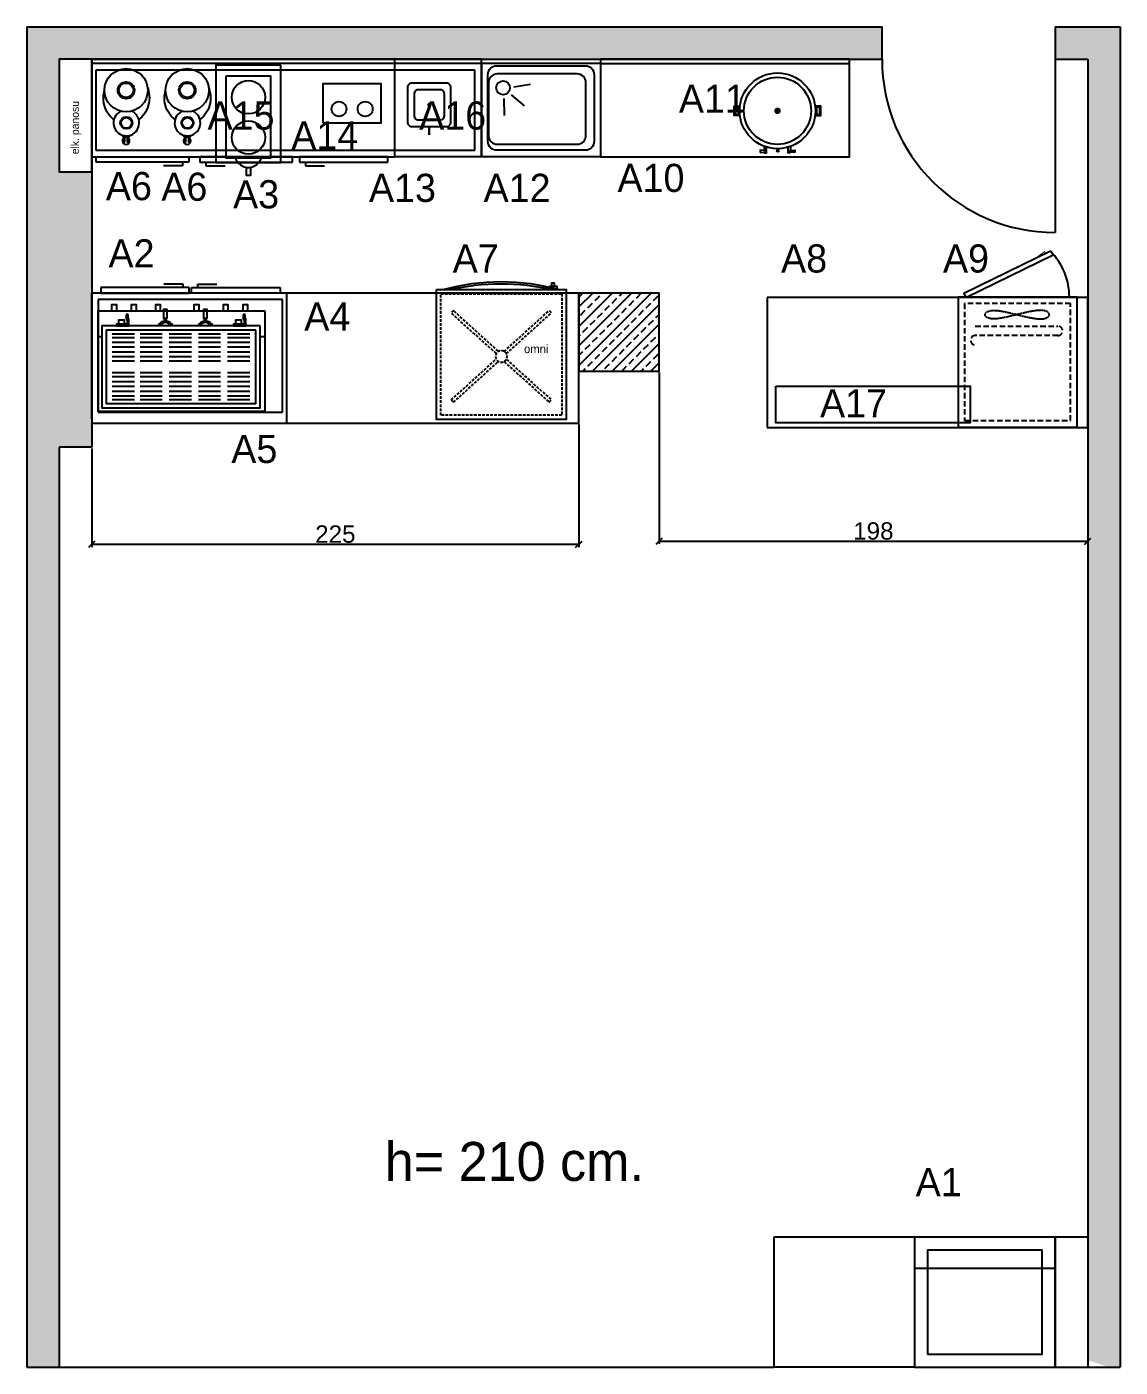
# Model space of a CAD drawing. Header units: millimetres. Extents: x 77277 to 95019, y -59792 to -54320.
# Drawn here: x 81181 to 81686, y -55650 to -55031 of the extents above; entities that cross this region are included whole.
import ezdxf

# ---------------------------------------------------------------- set-up
doc = ezdxf.new("R2010")
doc.units = ezdxf.units.MM
doc.header["$LTSCALE"] = 5
doc.linetypes.add('DASHED', pattern=[0.75, 0.5, -0.25])
for name, color, linetype in [('0D', 1, 'Continuous'), ('0T', 7, 'Continuous'), ('AK', 7, 'Continuous'), ('Kıtc-002 Çizgi', 7, 'Continuous'), ('S2000-002 Çizgi', 7, 'Continuous')]:
    doc.layers.add(name, color=color, linetype=linetype)
doc.styles.get("Standard").update_dxf_attribs({"font": 'arial.ttf'})
doc.styles.add('TAKSİM', font='GOTHIC.TTF', dxfattribs={"height": 20})
doc.dimstyles.new('OLCU50', dxfattribs={"dimtxt": 8, "dimasz": 3, "dimexe": 1.25, "dimexo": 0.625, "dimtad": 1, "dimdec": 0, "dimtxsty": 'Standard', "dimblk": 'OBLIQUE', "dimcen": 2.5, "dimclrd": 256, "dimclre": 251, "dimclrt": 25, "dimadec": 0, "dimazin": 0, "dimtfac": 1, "dimtdec": 0, "dimtmove": 0, "dimatfit": 3, "dimldrblk": 'OBLIQUE', "dimfxl": 1, "dimarcsym": 0})
pattern_1 = [(45, (1784.7106, 0), (-4.49012806, 4.49012806), []), (45, (1789.201, 0), (-4.49012806, 4.49012806), [3.175, -1.5875])]

# ---------------------------------------------------------------- blocks, each defined once
blk = doc.blocks.new('espresso_2grup')
at = {"layer": '0D'}
for p, q in [((-21.31, 15.51), (-31.57, 15.51)), ((-31.57, 14.03), (-21.31, 14.03)), ((-7.83, 15.51), (-18.09, 15.51)), ((-18.09, 14.03), (-7.83, 14.03)), ((5.64, 15.51), (-4.62, 15.51)), ((-4.62, 14.03), (5.64, 14.03)), ((19.12, 15.51), (8.86, 15.51)), ((8.86, 14.03), (19.12, 14.03)), ((31.99, 15.51), (21.74, 15.51)), ((21.74, 14.03), (31.99, 14.03)), ((-31.57, 11.81), (-21.31, 11.81)), ((-31.57, 9.58), (-21.31, 9.58)), ((-31.57, 7.36), (-21.31, 7.36)), ((-18.09, 11.81), (-7.83, 11.81)), ((-18.09, 9.58), (-7.83, 9.58)), ((-18.09, 7.36), (-7.83, 7.36)), ((-4.62, 11.81), (5.64, 11.81)), ((-4.62, 9.58), (5.64, 9.58)), ((-4.62, 7.36), (5.64, 7.36)), ((8.86, 11.81), (19.12, 11.81)), ((8.86, 9.58), (19.12, 9.58)), ((8.86, 7.36), (19.12, 7.36)), ((21.74, 11.81), (31.99, 11.81)), ((21.74, 9.58), (31.99, 9.58)), ((21.74, 7.36), (31.99, 7.36)), ((-31.57, 5.14), (-21.31, 5.14)), ((-31.57, 3.29), (-21.31, 3.29)), ((-18.09, 5.14), (-7.83, 5.14)), ((-18.09, 3.29), (-7.83, 3.29)), ((-4.62, 5.14), (5.64, 5.14)), ((-4.62, 3.29), (5.64, 3.29)), ((8.86, 5.14), (19.12, 5.14)), ((8.86, 3.29), (19.12, 3.29)), ((21.74, 5.14), (31.99, 5.14)), ((21.74, 3.29), (31.99, 3.29)), ((-21.31, -2.39), (-31.57, -2.39)), ((-31.57, -4.12), (-21.31, -4.12)), ((-7.83, -2.39), (-18.09, -2.39)), ((-18.09, -4.12), (-7.83, -4.12)), ((5.64, -2.39), (-4.62, -2.39)), ((-4.62, -4.12), (5.64, -4.12)), ((19.12, -2.39), (8.86, -2.39)), ((8.86, -4.12), (19.12, -4.12)), ((31.99, -2.39), (21.74, -2.39)), ((21.74, -4.12), (31.99, -4.12)), ((-31.57, -6.35), (-21.31, -6.35)), ((-31.57, -8.57), (-21.31, -8.57)), ((-31.57, -10.79), (-21.31, -10.79)), ((-18.09, -6.35), (-7.83, -6.35)), ((-18.09, -8.57), (-7.83, -8.57)), ((-18.09, -10.79), (-7.83, -10.79)), ((-4.62, -6.35), (5.64, -6.35)), ((-4.62, -8.57), (5.64, -8.57)), ((-4.62, -10.79), (5.64, -10.79)), ((8.86, -6.35), (19.12, -6.35)), ((8.86, -8.57), (19.12, -8.57)), ((8.86, -10.79), (19.12, -10.79)), ((21.74, -6.35), (31.99, -6.35)), ((21.74, -8.57), (31.99, -8.57)), ((21.74, -10.79), (31.99, -10.79)), ((-31.57, -13.02), (-21.31, -13.02)), ((-31.57, -14.62), (-21.31, -14.62)), ((-18.09, -13.02), (-7.83, -13.02)), ((-18.09, -14.62), (-7.83, -14.62)), ((-4.62, -13.02), (5.64, -13.02)), ((-4.62, -14.62), (5.64, -14.62)), ((8.86, -13.02), (19.12, -13.02)), ((8.86, -14.62), (19.12, -14.62)), ((21.74, -13.02), (31.99, -13.02)), ((21.74, -14.62), (31.99, -14.62))]:
    blk.add_line(p, q, dxfattribs=at)
for centre in [(-11.08, -17.01), (7.37, -17.01)]:
    blk.add_arc(centre, 2.96, 212.08166, 327.91834, dxfattribs=at)
at = {"layer": '0T'}
for p, q in [((-38.48, -13.34), (-36.4, -13.34)), ((-29.78, -18.46), (-29.78, -21.59)), ((-28.92, -18.46), (-29.78, -18.46)), ((-28.92, -21.22), (-28.92, -18.46)), ((24.25, -18.46), (24.25, -21.59)), ((25.11, -18.46), (24.25, -18.46)), ((25.11, -21.22), (25.11, -18.46)), ((36.69, -13.34), (38.52, -13.34)), ((-29.41, -21.99), (-29.41, -23.77)), ((-29.41, -23.77), (-28.55, -23.77)), ((-28.55, -23.77), (-28.55, -21.62)), ((24.62, -21.99), (24.62, -23.77)), ((24.62, -23.77), (25.48, -23.77)), ((25.48, -23.77), (25.48, -21.62))]:
    blk.add_line(p, q, dxfattribs=at)
for points in [[(-38.48, -25.48), (-38.48, 21.02), (38.52, 21.02), (38.52, -25.48)], [(-36.4, -18.48), (36.69, -18.48), (36.69, 19.33), (-36.4, 19.33)], [(-34.4, -16.48), (34.69, -16.48), (34.69, 17.33), (-34.4, 17.33)], [(-28.79, -18.46), (-28.79, -19.32), (-24.1, -19.32), (-24.1, -18.46)], [(25.24, -18.46), (25.24, -19.32), (29.93, -19.32), (29.93, -18.46)], [(-27.81, -19.32), (-27.81, -21.05), (-24.96, -21.05), (-24.96, -19.32)], [(-11.82, -21.83), (-11.82, -26.03), (-10.22, -26.03), (-10.22, -21.83)], [(-11.45, -20.59), (-11.45, -21.83), (-10.59, -21.83), (-10.59, -20.59)], [(6.63, -21.83), (6.63, -26.03), (8.24, -26.03), (8.24, -21.83)], [(7, -20.59), (7, -21.83), (7.87, -21.83), (7.87, -20.59)], [(26.23, -19.32), (26.23, -21.05), (29.07, -21.05), (29.07, -19.32)], [(-30.65, -25.48), (-30.65, -28.13), (-28.3, -28.13), (-28.3, -25.48)], [(-21.57, -25.48), (-21.57, -28.13), (-19.22, -28.13), (-19.22, -25.48)], [(-8.12, -25.48), (-8.12, -28.13), (-5.77, -28.13), (-5.77, -25.48)], [(9.7, -25.48), (9.7, -28.13), (12.05, -28.13), (12.05, -25.48)], [(20.81, -25.48), (20.81, -28.13), (23.16, -28.13), (23.16, -25.48)], [(29.89, -25.48), (29.89, -28.13), (32.24, -28.13), (32.24, -25.48)]]:
    blk.add_lwpolyline(points, close=True, dxfattribs=at)
for centre, radius, start, end in [((-29.58, -21.59), 0.2, 180, 265.80553), ((-29.61, -21.99), 0.2, 0, 85.80553), ((-11.08, -17.01), 3.7, 205.14444, 334.85556), ((7.37, -17.01), 3.7, 205.14444, 334.85556), ((24.45, -21.59), 0.2, 180, 265.80553), ((24.42, -21.99), 0.2, 0, 85.80553), ((25.31, -21.22), 0.2, 180, 265.80584), ((25.28, -21.62), 0.2, 0, 85.80584)]:
    blk.add_arc(centre, radius, start, end, dxfattribs=at)
at = {"layer": 'AK'}
for centre, start, end in [((-28.72, -21.22), 180, 265.80584), ((-28.75, -21.62), 0, 85.80584)]:
    blk.add_arc(centre, 0.2, start, end, dxfattribs=at)
blk = doc.blocks.new('degirmen')
at = {"layer": '0D'}
for points in [[(1.28, -14.33), (1.28, -14.89), (-1.47, -14.89), (-1.47, -14.25)], [(-0.81, -14.89), (-0.81, -17.34), (-1.09, -17.34), (-1.09, -14.89)], [(0.88, -14.89), (0.88, -17.34), (0.6, -17.34), (0.6, -14.89)]]:
    blk.add_lwpolyline(points, dxfattribs=at)
for centre, radius in [((-0.07, 6.55), 3.87), ((-0.07, 6.55), 3.35), ((0.05, -8.51), 2.81), ((0.05, -8.51), 2.45)]:
    blk.add_circle(centre, radius, dxfattribs=at)
for start, end in [(127.22412, 54.17898), (65.46621, 115.77951)]:
    blk.add_arc((-0.09, -16.82), 1.65, start, end, dxfattribs=at)
at = {"layer": '0T'}
for points in [[(-5.69, -6.97, -0.054984), (-7.44, -5.39, -0.093867), (-9.73, -1.59, -0.088672), (-10.55, 3.02, -0.067491), (-10.07, 6.57, -0.093867)], [(9.89, 7.49, -0.085751), (10.66, 3.02, -0.088672), (9.83, -1.59, -0.093867), (7.55, -5.39, -0.054985), (5.8, -6.97, -0.109161)]]:
    blk.add_lwpolyline(points, format="xyb", dxfattribs=at)
blk.add_circle((-0.07, 6.55), 10, dxfattribs=at)
blk.add_arc((0.05, -8.51), 5.95, 115.61615, 65.32097, dxfattribs=at)
blk = doc.blocks.new('A$C723D60DA')
at = {"layer": 'S2000-002 Çizgi'}
for points in [[(0, 3.66), (60, 3.66), (60, 63.66), (0, 63.66)], [(53.17, 2.2), (54.63, 2.2), (54.63, 0.75), (53.17, 0.75)]]:
    blk.add_lwpolyline(points, close=True, dxfattribs=at)
at = {"layer": 'S2000-002 Çizgi', "linetype": 'DASHED', "ltscale": 0.5}
blk.add_lwpolyline([(2, 5.66), (58, 5.66), (58, 61.66), (2, 61.66)], close=True, dxfattribs=at)
for points in [[(6.84, 54.65), (7.88, 55.69)], [(6.84, 54.65), (27.66, 35.82)], [(7.88, 55.69), (28.7, 36.87)], [(31.37, 36.94), (52.12, 55.69)], [(32.41, 35.9), (53.16, 54.65)], [(52.12, 55.69), (53.16, 54.65)], [(27.59, 33.16), (6.84, 14.41)], [(28.63, 32.11), (7.88, 13.37)], [(31.3, 32.19), (52.12, 13.37)], [(32.34, 33.23), (53.16, 14.41)], [(7.88, 13.37), (6.84, 14.41)], [(52.12, 13.37), (53.16, 14.41)]]:
    blk.add_lwpolyline(points, dxfattribs=at)
at = {"layer": 'S2000-002 Çizgi'}
for points in [[(52.21, 3.18), (52.21, 3.66), (55.85, 3.66)], [(55.85, 3.31), (55.85, 2.2), (52.21, 2.2)]]:
    blk.add_lwpolyline(points, dxfattribs=at)
at = {"layer": 'S2000-002 Çizgi', "linetype": 'DASHED', "ltscale": 0.5}
blk.add_circle((30, 34.53), 2.67, dxfattribs=at)
at = {"layer": 'S2000-002 Çizgi'}
for centre, radius, start, end in [((29.9, 100.61), 100.61, 254.49408, 285.50592), ((29.9, 109.49), 108.49, 257.28187, 282.71813)]:
    blk.add_arc(centre, radius, start, end, dxfattribs=at)
blk = doc.blocks.new('A$C3DDB3116')
at = {"layer": 'S2000-002 Çizgi'}
blk.add_lwpolyline([(0, 45.94), (20.5, 45.94), (20.5, 7.94), (0, 7.94), (0, 45.94)], dxfattribs=at)
blk.add_lwpolyline([(9.32, 3.72), (11.18, 3.72), (11.18, 0), (9.32, 0)], close=True, dxfattribs=at)
for centre in [(10.25, 36.07), (10.25, 17.5)]:
    blk.add_circle(centre, 7.7, dxfattribs=at)
blk.add_arc((10.25, 10.08), 6.37, 199.63449, 340.36551, dxfattribs=at)
blk = doc.blocks.new('A$C199769C9')
at = {"layer": 'S2000-002 Çizgi'}
for points in [[(2.48, 17.25), (0, 17.25), (0, 21.67), (2.48, 21.67)], [(1.98, 17.75), (0.5, 17.75), (0.5, 21.17), (1.98, 21.17)], [(37.48, 17.25), (39.96, 17.25), (39.96, 21.67), (37.48, 21.67)], [(37.98, 17.75), (39.46, 17.75), (39.46, 21.17), (37.98, 21.17)], [(11.95, 0.2), (14.61, 0.41), (14.61, 1.04), (11.95, 1.25)], [(28.01, 0.2), (25.35, 0.41), (25.35, 1.04), (28.01, 1.25)]]:
    blk.add_lwpolyline(points, close=True, dxfattribs=at)
at = {"layer": 'S2000-002 Çizgi', "const_width": 1.5}
blk.add_lwpolyline([(19.23, 19.46, 1), (20.73, 19.46, 1)], format="xyb", close=True, dxfattribs=at)
at = {"layer": 'S2000-002 Çizgi'}
for points in [[(13.88, 3.06), (13.88, 1.09)], [(13.88, 0), (14.97, 0), (14.97, 2.69)], [(13.88, 0.35), (13.88, 0)], [(20.03, 1.45), (20.03, 1.96)], [(25.96, 0), (24.87, 0), (24.87, 2.66)], [(25.96, 3.01), (25.96, 1.08)], [(25.96, 0.36), (25.96, 0)]]:
    blk.add_lwpolyline(points, dxfattribs=at)
for centre, radius in [((19.98, 19.46), 17.5), ((19.98, 19.46), 15.5), ((20.09, 0.98), 0.469)]:
    blk.add_circle(centre, radius, dxfattribs=at)
blk = doc.blocks.new('A$C0C8D6561')
at = {"layer": 'S2000-002 Çizgi'}
for points in [[(52.09, 81.28), (12.05, 61.75), (13.31, 60), (53.35, 79.53)], [(64.41, 60), (9.41, 60), (9.41, 0), (64.41, 0)]]:
    blk.add_lwpolyline(points, close=True, dxfattribs=at)
at = {"layer": 'S2000-002 Çizgi', "const_width": 0.36}
blk.add_lwpolyline([(50.17, 79.9), (49.35, 81.03), (44.53, 77.56), (43.29, 76.67)], dxfattribs=at)
at = {"layer": 'S2000-002 Çizgi', "linetype": 'DASHED'}
blk.add_lwpolyline([(61.41, 57), (12.41, 57), (12.41, 3), (61.41, 3)], close=True, dxfattribs=at)
at = {"layer": 'S2000-002 Çizgi', "linetype": 'DASHED', "ltscale": 0.1}
blk.add_lwpolyline([(47.52, 53.93), (45.27, 53.76), (42.63, 53.31), (39.74, 52.67), (36.72, 51.93), (33.7, 51.2), (30.81, 50.56), (28.17, 50.1), (25.91, 49.93), (24.14, 50.1), (22.87, 50.56), (22.11, 51.2), (21.86, 51.93), (22.11, 52.67), (22.87, 53.31), (24.14, 53.76), (25.91, 53.93), (28.17, 53.76), (30.81, 53.31), (33.7, 52.67), (36.72, 51.93), (39.74, 51.2), (42.63, 50.56), (45.27, 50.1), (47.52, 49.93), (49.3, 50.1), (50.56, 50.56), (51.32, 51.2), (51.58, 51.93), (51.32, 52.67), (50.56, 53.31), (49.3, 53.76)], close=True, dxfattribs=at)
at = {"layer": 'S2000-002 Çizgi', "linetype": 'DASHED'}
for points in [[(17.38, 46.62), (55.55, 46.62, -1), (55.55, 42.28)], [(55.55, 42.28), (17.38, 42.28, 1), (17.38, 37.93)]]:
    blk.add_lwpolyline(points, format="xyb", dxfattribs=at)
at = {"layer": 'S2000-002 Çizgi'}
blk.add_arc((30.41, 59.89), 30.41, 0.20946, 44.63113, dxfattribs=at)
blk = doc.blocks.new('A$C5EA9037E')
at = {"ltscale": 5}
blk.add_lwpolyline([(0, 0), (27, 0), (27, 18), (0, 18)], close=True, dxfattribs=at)
for centre in [(7.45, 6.38), (19.55, 6.38)]:
    blk.add_circle(centre, 3.44, dxfattribs=at)
blk = doc.blocks.new('A$C0D0247C1')
at = {"layer": 'Kıtc-002 Çizgi'}
for points in [[(2, 0), (18, 0, 0.414214), (20, 2), (20, 18, 0.414214), (18, 20), (2, 20, 0.414214), (0, 18), (0, 2, 0.414214)], [(5, 3), (15, 3, 0.414214), (17, 5), (17, 15, 0.414214), (15, 17), (5, 17, 0.414214), (3, 15), (3, 5, 0.414214)]]:
    blk.add_lwpolyline(points, format="xyb", close=True, dxfattribs=at)
at = {"layer": 'Kıtc-002 Çizgi', "const_width": 1}
blk.add_lwpolyline([(9.53, 10.08, 1), (10.53, 10.08, 1)], format="xyb", close=True, dxfattribs=at)
blk.add_lwpolyline([(20, 10), (23.95, 10)], dxfattribs=at)
blk = doc.blocks.new('A$C6E191702')
at = {"layer": 'S2000-002 Çizgi'}
for p, q in [((45, 62.56), (4.14, 62.56)), ((4.14, 62.56), (4.14, 60)), ((35.12, 64.22), (33.32, 64.22)), ((42.19, 64.22), (35.12, 64.22)), ((42.19, 62.56), (42.19, 64.22)), ((45, 60), (45, 62.56)), ((46.11, 62.56), (86.97, 62.56)), ((46.11, 60), (46.11, 62.56)), ((48.92, 62.56), (48.92, 64.22)), ((48.92, 64.22), (55.98, 64.22)), ((55.98, 64.22), (57.79, 64.22)), ((86.97, 62.56), (86.97, 60)), ((0, 2), (0, 60)), ((0, 60), (0, 0)), ((90, 60), (0, 60)), ((88.11, 57), (3, 57)), ((3, 57), (3, 5)), ((4.14, 60), (45, 60)), ((86.97, 60), (46.11, 60)), ((88.11, 5), (88.11, 57)), ((90, 60), (90, 0)), ((3, 5), (88.11, 5)), ((0, 0), (90, 0))]:
    blk.add_line(p, q, dxfattribs=at)
blk = doc.blocks.new('_Oblique')
at = {"color": 0, "linetype": 'ByBlock', "lineweight": -2}
blk.add_line((-0.5, -0.5), (0.5, 0.5), dxfattribs=at)
blk = doc.blocks.new('*D76')
at = {"color": 251, "lineweight": -2, "ltscale": 5, "transparency": 16777216}
for p, q in [((81472.5, -55191.05), (81472.5, -55270.26)), ((81670.5, -55217.05), (81670.5, -55270.26))]:
    blk.add_line(p, q, dxfattribs=at)
at = {"lineweight": -2, "ltscale": 5, "transparency": 16777216}
blk.add_line((81472.5, -55269.01), (81670.5, -55269.01), dxfattribs=at)
at = {"layer": 'Defpoints', "color": 0, "ltscale": 5, "transparency": 16777216}
for p in [(81472.5, -55190.42), (81670.5, -55216.42), (81670.5, -55269.01)]:
    blk.add_point(p, dxfattribs=at)
at = {"lineweight": -2, "ltscale": 5, "transparency": 16777216, "xscale": 3, "yscale": 3, "zscale": 3, "rotation": 180}
blk.add_blockref('_Oblique', (81472.5, -55269.01), dxfattribs=at)
at = {"lineweight": -2, "ltscale": 5, "transparency": 16777216, "xscale": 3, "yscale": 3, "zscale": 3}
blk.add_blockref('_Oblique', (81670.5, -55269.01), dxfattribs=at)
at = {"color": 25, "ltscale": 5, "transparency": 16777216, "insert": (81571.5, -55264.3), "char_height": 8, "attachment_point": 5}
blk.add_mtext('198', dxfattribs=at)
blk = doc.blocks.new('*D77')
at = {"color": 251, "lineweight": -2, "ltscale": 5, "transparency": 16777216}
for p, q in [((81435.5, -55215.05), (81435.5, -55271.69)), ((81210.5, -55226.18), (81210.5, -55271.69))]:
    blk.add_line(p, q, dxfattribs=at)
at = {"lineweight": -2, "ltscale": 5, "transparency": 16777216}
blk.add_line((81435.5, -55270.44), (81210.5, -55270.44), dxfattribs=at)
at = {"layer": 'Defpoints', "color": 0, "ltscale": 5, "transparency": 16777216}
for p in [(81435.5, -55214.42), (81210.5, -55225.55), (81210.5, -55270.44)]:
    blk.add_point(p, dxfattribs=at)
at = {"lineweight": -2, "ltscale": 5, "transparency": 16777216, "xscale": 3, "yscale": 3, "zscale": 3, "rotation": 180}
blk.add_blockref('_Oblique', (81210.5, -55270.44), dxfattribs=at)
at = {"lineweight": -2, "ltscale": 5, "transparency": 16777216, "xscale": 3, "yscale": 3, "zscale": 3}
blk.add_blockref('_Oblique', (81435.5, -55270.44), dxfattribs=at)
at = {"color": 25, "ltscale": 5, "transparency": 16777216, "insert": (81323, -55265.73), "char_height": 8, "attachment_point": 5}
blk.add_mtext('225', dxfattribs=at)

msp = doc.modelspace()

# ---------------------------------------------------------------- hatches: boundary and pattern name
h = msp.add_hatch()
h.set_pattern_fill('ANSI33', color=8)
h.set_pattern_definition(pattern_1)
h.paths.add_polyline_path([(81180.5, -55650.42), (81195.5, -55650.42), (81195.5, -55225.55), (81210.5, -55225.55), (81210.5, -55150.42), (81210.5, -55098.42), (81195.5, -55098.42), (81195.5, -55046.42), (81210.5, -55046.42), (81390.5, -55046.42), (81575.5, -55046.42), (81575.5, -55031.42), (81180.5, -55031.42)])
h.paths.add_polyline_path([(81685.5, -55031.42), (81655.5, -55031.42), (81655.5, -55046.42), (81670.5, -55046.42), (81670.5, -55647.24), (81680.46, -55650.42), (81685.5, -55650.42)])
h = msp.add_hatch()
h.set_pattern_fill('ANSI33', color=8)
h.set_pattern_definition(pattern_1)
h.paths.add_polyline_path([(81472.5, -55154.42), (81435.5, -55154.42), (81435.5, -55190.42), (81472.5, -55190.42)])

# ---------------------------------------------------------------- linework, layer by layer
for p, q in [((81180.5, -55031.42), (81575.5, -55031.42)), ((81180.5, -55031.42), (81180.5, -55650.42)), ((81575.5, -55046.42), (81575.5, -55031.42)), ((81655.5, -55031.42), (81685.5, -55031.42)), ((81655.5, -55031.42), (81655.5, -55126.42)), ((81685.5, -55031.42), (81685.5, -55650.42)), ((81210.5, -55046.42), (81575.5, -55046.42)), ((81210.5, -55046.42), (81210.5, -55150.42)), ((81655.5, -55046.42), (81670.5, -55046.42)), ((81670.5, -55046.42), (81670.5, -55650.42)), ((81522.5, -55156.42), (81522.5, -55216.42)), ((81195.5, -55225.55), (81195.5, -55650.42)), ((81590.5, -55590.42), (81525.5, -55590.42)), ((81525.5, -55590.42), (81525.5, -55650.42)), ((81590.5, -55590.42), (81590.5, -55650.42)), ((81670.5, -55590.42), (81655.5, -55590.42)), ((81655.5, -55590.42), (81655.5, -55650.42)), ((81180.5, -55650.42), (81195.5, -55650.42)), ((81590.5, -55650.42), (81525.5, -55650.42)), ((81655.5, -55650.42), (81685.5, -55650.42))]:
    msp.add_line(p, q)
at = {"ltscale": 5}
for p, q in [((81350.5, -55091.42), (81350.5, -55046.42)), ((81390.5, -55091.42), (81350.5, -55091.42)), ((81210.5, -55150.42), (81210.5, -55225.55)), ((81210.5, -55225.55), (81195.5, -55225.55))]:
    msp.add_line(p, q, dxfattribs=at)
at = {"color": 8}
for p, q in [((81655.5, -55604.91), (81590.5, -55604.91)), ((81195.5, -55650.42), (81525.5, -55650.42)), ((81590.5, -55650.42), (81655.5, -55650.42))]:
    msp.add_line(p, q, dxfattribs=at)
for points in [[(81210.5, -55046.42), (81195.5, -55046.42), (81195.5, -55098.42), (81210.5, -55098.42)], [(81445.5, -55091.42), (81560.5, -55091.42), (81560.5, -55046.42), (81445.5, -55046.42)], [(81445.5, -55048.42), (81560.5, -55048.42), (81560.5, -55046.42), (81445.5, -55046.42)], [(81435.5, -55154.42), (81300.5, -55154.42), (81300.5, -55214.42), (81435.5, -55214.42)], [(81435.5, -55190.42), (81472.5, -55190.42), (81472.5, -55154.42), (81435.5, -55154.42)], [(81590.5, -55650.42), (81655.5, -55650.42), (81655.5, -55590.42), (81590.5, -55590.42)], [(81596.5, -55644.42), (81649.5, -55644.42), (81649.5, -55596.42), (81596.5, -55596.42)]]:
    msp.add_lwpolyline(points, close=True)
at = {"ltscale": 5}
for points in [[(81297.86, -55049.11), (81267.86, -55049.11), (81267.86, -55094.11), (81297.86, -55094.11)], [(81526.51, -55197.33), (81616.2, -55197.33), (81616.2, -55214.3), (81526.51, -55214.3)]]:
    msp.add_lwpolyline(points, close=True, dxfattribs=at)
msp.add_lwpolyline([(81522.5, -55216.42), (81670.5, -55216.42), (81670.5, -55156.42), (81522.5, -55156.42)])
msp.add_arc((81655.5, -55046.42), 80, 180, 270)
at = {"layer": 'S2000-002 Çizgi'}
for p, q in [((81390.5, -55046.42), (81210.5, -55046.42)), ((81210.5, -55091.42), (81210.5, -55046.42)), ((81390.5, -55091.42), (81390.5, -55046.42)), ((81390.5, -55048.42), (81210.5, -55048.42)), ((81387.5, -55051.42), (81212.4, -55051.42)), ((81212.4, -55051.42), (81212.4, -55088.42)), ((81387.5, -55088.42), (81387.5, -55051.42)), ((81390.5, -55048.42), (81390.5, -55091.42)), ((81405.41, -55059.09), (81413.22, -55057.98)), ((81405.41, -55059.09), (81413.22, -55057.98)), ((81400.78, -55064.56), (81400.96, -55072.45)), ((81404.18, -55062.9), (81410.27, -55067.91)), ((81404.18, -55062.9), (81410.27, -55067.91)), ((81212.4, -55088.42), (81387.5, -55088.42)), ((81210.5, -55091.42), (81350.5, -55091.42)), ((81212.53, -55093.99), (81212.53, -55091.42)), ((81212.53, -55091.42), (81255.28, -55091.42)), ((81255.28, -55093.99), (81212.53, -55093.99)), ((81245.41, -55095.64), (81243.6, -55095.64)), ((81252.47, -55095.64), (81245.41, -55095.64)), ((81252.47, -55093.99), (81252.47, -55095.64)), ((81255.28, -55091.42), (81255.28, -55093.99)), ((81303.16, -55091.42), (81260.41, -55091.42)), ((81260.41, -55091.42), (81260.41, -55093.99)), ((81260.41, -55093.99), (81303.16, -55093.99)), ((81263.22, -55093.99), (81263.22, -55095.64)), ((81263.22, -55095.64), (81270.28, -55095.64)), ((81270.28, -55095.64), (81272.09, -55095.64)), ((81303.16, -55093.99), (81303.16, -55091.42)), ((81347.24, -55091.42), (81306.39, -55091.42)), ((81306.39, -55091.42), (81306.39, -55093.99)), ((81306.39, -55093.99), (81347.24, -55093.99)), ((81309.2, -55093.99), (81309.2, -55095.64)), ((81309.2, -55095.64), (81316.26, -55095.64)), ((81316.26, -55095.64), (81318.07, -55095.64)), ((81347.24, -55093.99), (81347.24, -55091.42))]:
    msp.add_line(p, q, dxfattribs=at)
for points in [[(81445.5, -55091.42), (81390.5, -55091.42), (81390.5, -55046.42), (81445.5, -55046.42)], [(81445.5, -55048.42), (81390.5, -55048.42), (81390.5, -55046.42), (81445.5, -55046.42)], [(81445.5, -55091.42), (81390.5, -55091.42), (81390.5, -55046.42), (81445.5, -55046.42)], [(81445.5, -55048.42), (81390.5, -55048.42), (81390.5, -55046.42), (81445.5, -55046.42)]]:
    msp.add_lwpolyline(points, close=True, dxfattribs=at)
for points in [[(81438.5, -55088.42), (81397.5, -55088.42, -0.414214), (81393.5, -55084.42), (81393.5, -55053.42, -0.414214), (81397.5, -55049.42), (81438.5, -55049.42, -0.414214), (81442.5, -55053.42), (81442.5, -55084.42, -0.414214)], [(81438.5, -55088.42), (81397.5, -55088.42, -0.414214), (81393.5, -55084.42), (81393.5, -55053.42, -0.414214), (81397.5, -55049.42), (81438.5, -55049.42, -0.414214), (81442.5, -55053.42), (81442.5, -55084.42, -0.414214)], [(81397.75, -55085.69), (81434.75, -55085.69, 0.414214), (81438.75, -55081.69), (81438.75, -55057.16, 0.414214), (81434.75, -55053.16), (81397.75, -55053.16, 0.414214), (81393.75, -55057.16), (81393.75, -55081.69, 0.414214)], [(81397.75, -55085.69), (81434.75, -55085.69, 0.414214), (81438.75, -55081.69), (81438.75, -55057.16, 0.414214), (81434.75, -55053.16), (81397.75, -55053.16, 0.414214), (81393.75, -55057.16), (81393.75, -55081.69, 0.414214)]]:
    msp.add_lwpolyline(points, format="xyb", close=True, dxfattribs=at)
msp.add_circle((81400.46, -55059.6), 3.19, dxfattribs=at)
msp.add_circle((81400.46, -55059.6), 3.19, dxfattribs=at)

# ---------------------------------------------------------------- block references
for name, p in [('degirmen', (81226.44, -55067.29)), ('degirmen', (81254.67, -55067.29)), ('A$C0C8D6561', (81601.21, -55216.27))]:
    msp.add_blockref(name, p)
at = {"ltscale": 5}
for name, p in [('A$C5EA9037E', (81317.23, -55075.75)), ('A$C6E191702', (81210.5, -55214.42))]:
    msp.add_blockref(name, p, dxfattribs=at)
at = {"rotation": 180}
msp.add_blockref('espresso_2grup', (81251.92, -55188), dxfattribs=at)
at = {"layer": 'S2000-002 Çizgi'}
for name, p in [('A$C199769C9', (81507.24, -55089.67)), ('A$C3DDB3116', (81272.61, -55100.05))]:
    msp.add_blockref(name, p, dxfattribs=at)
at = {"layer": 'S2000-002 Çizgi', "rotation": 270}
msp.add_blockref('A$C0D0247C1', (81356.37, -55057.45), dxfattribs=at)
at = {"layer": 'S2000-002 Çizgi', "xscale": -1, "rotation": 180}
msp.add_blockref('A$C723D60DA', (81369.66, -55149.11), dxfattribs=at)

# ---------------------------------------------------------------- texts
at = {"style": 'TAKSİM'}
for s, height, p in [('A11', 13, (81481.68, -55071.13)), ('A15', 13, (81263.97, -55078.9)), ('A16', 13, (81361.74, -55078.9)), ('A14', 13, (81302.65, -55088.09)), ('A10', 13, (81453.32, -55107.69)), ('A6', 13, (81217.02, -55111.48)), ('A6', 13, (81242.63, -55111.77)), ('A3', 13, (81275.78, -55115.26)), ('A13', 13, (81338.53, -55112.29)), ('A12', 13, (81391.48, -55112.29)), ('A2', 13, (81218.23, -55142.55)), ('A7', 13, (81377.21, -55144.9)), ('A8', 13, (81528.87, -55144.9)), ('A9', 13, (81603.66, -55144.9)), ('A4', 13, (81308.64, -55171.7)), ('A17', 13, (81546.86, -55211.79)), ('A5', 13, (81274.94, -55232.89)), ('h= 210 cm.', 18, (81345.81, -55564.39)), ('A1', 13, (81591.04, -55571.46))]:
    msp.add_text(s, height=height, dxfattribs=at).set_placement(p)
msp.add_text('elk. panosu', height=3.6, rotation=90, dxfattribs=at).set_placement((81204.57, -55090.28))
at = {"color": 8, "style": 'TAKSİM'}
msp.add_text('omni', height=3.9, dxfattribs=at).set_placement((81410.14, -55182.12))

# ---------------------------------------------------------------- dimensions: what is measured, and where the dimension line sits
at = {"ltscale": 5}
for base, p1, p2, picture, middle in [((81670.5, -55269.01), (81472.5, -55190.42), (81670.5, -55216.42), '*D76', (81571.5, -55264.3)), ((81210.5, -55270.44), (81435.5, -55214.42), (81210.5, -55225.55), '*D77', (81323, -55265.73))]:
    dim = msp.add_linear_dim(base=base, p1=p1, p2=p2, dimstyle='OLCU50', dxfattribs=at)
    dim.commit()
    dim.dimension.update_dxf_attribs({"geometry": picture, "text_midpoint": middle})

doc.saveas('drawing.dxf')
